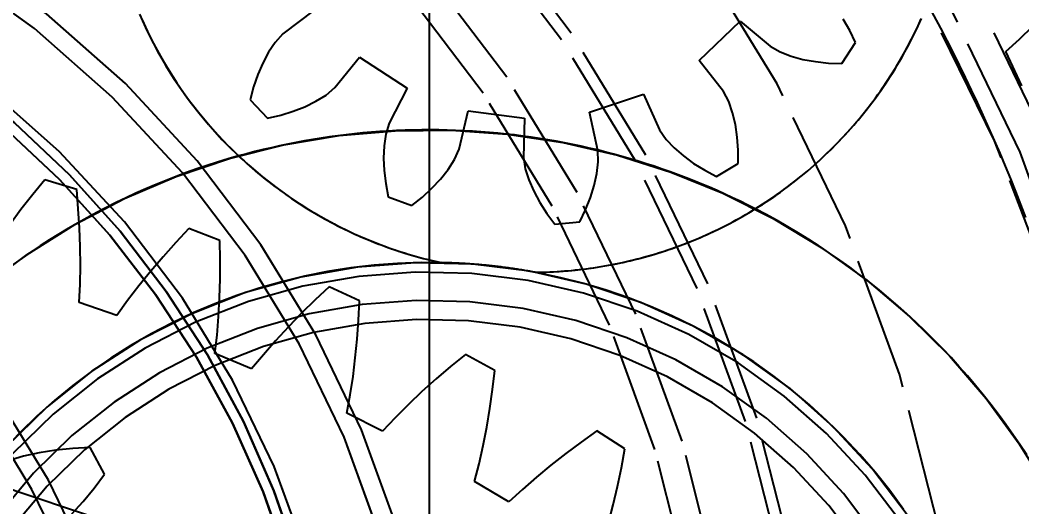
# Model space of a CAD drawing. Header units: millimetres. Extents: x -9 to 243, y -53 to 196.
# Drawn here: x 31.93 to 42.5, y 149.22 to 154.36 of the extents above; entities that cross this region are included whole.
import ezdxf

# ---------------------------------------------------------------- set-up
doc = ezdxf.new("R2010")
doc.units = ezdxf.units.MM
doc.linetypes.add('DASHED', pattern=[1.524, 1.27, -0.254])
for name, color, linetype in [('DIMS', 3, 'CONTINUOUS'), ('HIDDEN', 8, 'DASHED'), ('VISIBLE', 7, 'CONTINUOUS')]:
    doc.layers.add(name, color=color, linetype=linetype)
doc.styles.add('OpenSansCondensed-Light', font='OpenSansCondensed-Light.ttf')
doc.dimstyles.new('EZDXF', dxfattribs={"dimtxt": 0.25, "dimasz": 0.175, "dimexe": 0.375, "dimexo": 0.125, "dimgap": 0.1, "dimtad": 1, "dimlfac": 100, "dimzin": 12, "dimdsep": 46, "dimtxsty": 'OpenSansCondensed-Light', "dimblk": 'ARCHTICK', "dimcen": 2.5, "dimazin": 3, "dimtfac": 0.5, "dimtmove": 2, "dimatfit": 3})

# ---------------------------------------------------------------- blocks, each defined once
blk = doc.blocks.new('_ARCHTICK')
at = {"color": 0, "linetype": 'BYBLOCK', "const_width": 0.15}
blk.add_lwpolyline([(-0.5, -0.5), (0.5, 0.5)], dxfattribs=at)

msp = doc.modelspace()

# ---------------------------------------------------------------- linework, layer by layer
at = {"layer": 'HIDDEN'}
for points in [[(44.25, 145.7), (44.15558, 147.59179), (43.87328, 149.46478), (43.40588, 151.30035), (42.75805, 153.08026), (41.93621, 154.78683), (40.94854, 156.40308), (39.80484, 157.91296), (38.5165, 159.30147), (37.09631, 160.5548), (35.55838, 161.66049), (33.918, 162.60756), (32.19148, 163.3866), (30.39597, 163.98986), (28.54932, 164.41135), (26.66987, 164.64687), (24.77632, 164.69409), (22.88747, 164.55254), (21.0221, 164.22363), (19.19875, 163.71062), (17.43555, 163.01861), (15.75, 162.15448), (14.15887, 161.12682), (12.67797, 159.94584)], [(44.25, 145.7), (44.15558, 147.59179), (43.87328, 149.46478), (43.40588, 151.30035), (42.75805, 153.08026), (41.93621, 154.78683), (40.94854, 156.40308), (39.80484, 157.91296), (38.5165, 159.30147), (37.09631, 160.5548), (35.55838, 161.66049), (33.918, 162.60756), (32.19148, 163.3866), (30.39597, 163.98986), (28.54932, 164.41135), (26.66987, 164.64687), (24.77632, 164.69409), (22.88747, 164.55254), (21.0221, 164.22363), (19.19875, 163.71062), (17.43555, 163.01861), (15.75, 162.15448), (14.15887, 161.12682), (12.67797, 159.94584)], [(43.95, 145.7), (43.85708, 147.56192), (43.57923, 149.40533), (43.11921, 151.21192), (42.48161, 152.96373), (41.67274, 154.64335), (40.70067, 156.23409), (39.57503, 157.72013), (38.30703, 159.08671), (36.90926, 160.32025), (35.39562, 161.40848), (33.78114, 162.3406), (32.08188, 163.10734), (30.31472, 163.70107), (28.49722, 164.1159), (26.64745, 164.34771), (24.7838, 164.39419), (22.92477, 164.25487), (21.08886, 163.93115), (19.2943, 163.42624), (17.55893, 162.74516), (15.9, 161.89468), (14.33399, 160.88324), (12.87647, 159.72091)], [(43.95, 145.7), (43.85708, 147.56192), (43.57923, 149.40533), (43.11921, 151.21192), (42.48161, 152.96373), (41.67274, 154.64335), (40.70067, 156.23409), (39.57503, 157.72013), (38.30703, 159.08671), (36.90926, 160.32025), (35.39562, 161.40848), (33.78114, 162.3406), (32.08188, 163.10734), (30.31472, 163.70107), (28.49722, 164.1159), (26.64745, 164.34771), (24.7838, 164.39419), (22.92477, 164.25487), (21.08886, 163.93115), (19.2943, 163.42624), (17.55893, 162.74516), (15.9, 161.89468), (14.33399, 160.88324), (12.87647, 159.72091)], [(43.95, 145.7), (43.85708, 147.56192), (43.57923, 149.40533), (43.11921, 151.21192), (42.48161, 152.96373), (41.67274, 154.64335), (40.70067, 156.23409), (39.57503, 157.72013), (38.30703, 159.08671), (36.90926, 160.32025), (35.39562, 161.40848), (33.78114, 162.3406), (32.08188, 163.10734), (30.31472, 163.70107), (28.49722, 164.1159), (26.64745, 164.34771), (24.7838, 164.39419), (22.92477, 164.25487), (21.08886, 163.93115), (19.2943, 163.42624), (17.55893, 162.74516), (15.9, 161.89468), (14.33399, 160.88324), (12.87647, 159.72091)], [(43.95, 145.7), (43.85708, 147.56192), (43.57923, 149.40533), (43.11921, 151.21192), (42.48161, 152.96373), (41.67274, 154.64335), (40.70067, 156.23409), (39.57503, 157.72013), (38.30703, 159.08671), (36.90926, 160.32025), (35.39562, 161.40848), (33.78114, 162.3406), (32.08188, 163.10734), (30.31472, 163.70107), (28.49722, 164.1159), (26.64745, 164.34771), (24.7838, 164.39419), (22.92477, 164.25487), (21.08886, 163.93115), (19.2943, 163.42624), (17.55893, 162.74516), (15.9, 161.89468), (14.33399, 160.88324), (12.87647, 159.72091)], [(42.82368, 151.48065), (42.21227, 153.08453), (41.45485, 154.62485), (40.55792, 156.08833), (39.52922, 157.46239), (38.3776, 158.73519), (37.11296, 159.89578), (35.74621, 160.93416), (34.2891, 161.8414), (32.75417, 162.60968), (31.15465, 163.2324), (29.50429, 163.70419), (27.81731, 164.021), (26.10823, 164.18008), (24.39177, 164.18008), (22.68269, 164.021), (20.99571, 163.70419), (19.34535, 163.2324), (17.74583, 162.60968), (16.2109, 161.8414), (14.75379, 160.93416), (13.38704, 159.89578)], [(41.95, 145.7), (41.86701, 147.36278), (41.61888, 149.00904), (41.20807, 150.62241), (40.63865, 152.18686), (39.9163, 153.68684), (39.04819, 155.10744), (38.04294, 156.43455), (36.91055, 157.65498), (35.66228, 158.75659), (34.31052, 159.72843), (32.86872, 160.56086), (31.3512, 161.24559)], [(41.95, 145.7), (41.86701, 147.36278), (41.61888, 149.00904), (41.20807, 150.62241), (40.63865, 152.18686), (39.9163, 153.68684), (39.04819, 155.10744), (38.04294, 156.43455), (36.91055, 157.65498), (35.66228, 158.75659), (34.31052, 159.72843), (32.86872, 160.56086), (31.3512, 161.24559)], [(41.95, 145.7), (41.86701, 147.36278), (41.61888, 149.00904), (41.20807, 150.62241), (40.63865, 152.18686), (39.9163, 153.68684), (39.04819, 155.10744), (38.04294, 156.43455), (36.91055, 157.65498), (35.66228, 158.75659), (34.31052, 159.72843), (32.86872, 160.56086), (31.3512, 161.24559)], [(41.95, 145.7), (41.86701, 147.36278), (41.61888, 149.00904), (41.20807, 150.62241), (40.63865, 152.18686), (39.9163, 153.68684), (39.04819, 155.10744), (38.04294, 156.43455), (36.91055, 157.65498), (35.66228, 158.75659), (34.31052, 159.72843), (32.86872, 160.56086), (31.3512, 161.24559)], [(40.37426, 145.7), (40.29911, 147.20589), (40.07439, 148.69681), (39.70234, 150.15796), (39.18665, 151.57479), (38.53245, 152.93324), (37.74625, 154.2198), (36.83586, 155.42169), (35.81032, 156.52696), (34.67982, 157.52463), (33.45561, 158.40477), (32.14985, 159.15866), (30.77551, 159.77878)], [(40.25, 145.7), (40.17546, 147.19352), (39.95259, 148.67219), (39.58359, 150.12133), (39.07214, 151.52652), (38.42332, 152.87381), (37.64358, 154.1498), (36.74067, 155.34181), (35.72355, 156.438), (34.60235, 157.42747), (33.38819, 158.30039), (32.09316, 159.04808), (30.73012, 159.66311)], [(39.55, 145.7), (39.47894, 147.12382), (39.26647, 148.53349), (38.91469, 149.915), (38.42711, 151.25462), (37.80857, 152.53903), (37.06521, 153.75548), (36.20444, 154.89186), (35.23479, 155.9369), (34.1659, 156.88019), (33.00841, 157.71237), (31.77381, 158.42517)], [(39.55, 145.7), (39.47894, 147.12382), (39.26647, 148.53349), (38.91469, 149.915), (38.42711, 151.25462), (37.80857, 152.53903), (37.06521, 153.75548), (36.20444, 154.89186), (35.23479, 155.9369), (34.1659, 156.88019), (33.00841, 157.71237), (31.77381, 158.42517)], [(39.25, 145.7), (39.18043, 147.09395), (38.97241, 148.47405), (38.62802, 149.82657), (38.15067, 151.13809), (37.5451, 152.39556), (36.81734, 153.58648), (35.97462, 154.69903), (35.02532, 155.72214), (33.97886, 156.64564), (32.84565, 157.46036), (31.63695, 158.15821)], [(39.25, 145.7), (39.18043, 147.09395), (38.97241, 148.47405), (38.62802, 149.82657), (38.15067, 151.13809), (37.5451, 152.39556), (36.81734, 153.58648), (35.97462, 154.69903), (35.02532, 155.72214), (33.97886, 156.64564), (32.84565, 157.46036), (31.63695, 158.15821)], [(36.41, 145.7), (36.35454, 146.81118), (36.18872, 147.91131), (35.91419, 148.98947), (35.53367, 150.03493), (35.05095, 151.03731), (34.47082, 151.98665), (33.79906, 152.87351), (33.04232, 153.68907), (32.20815, 154.42524), (31.30482, 155.07469)], [(36.21, 145.7), (36.15554, 146.79126), (35.99269, 147.87168), (35.72308, 148.93052), (35.34938, 149.95725), (34.87531, 150.94166), (34.30558, 151.87399), (33.64585, 152.74495), (32.90268, 153.5459), (32.08345, 154.26887), (31.19631, 154.90668)], [(35.03311, 154.46165), (34.70309, 154.21182)], [(35.03311, 154.46165), (34.70309, 154.21182)], [(42.54195, 152.27558), (42.48947, 152.41198), (42.43591, 152.54795), (42.38128, 152.6835), (42.32558, 152.81861), (42.26881, 152.95328), (42.21098, 153.08749), (42.1521, 153.22124), (42.09216, 153.35453), (42.03116, 153.48733), (41.96912, 153.61965), (41.90604, 153.75148), (41.84192, 153.8828), (41.77676, 154.01361), (41.71057, 154.14391), (41.64336, 154.27368), (41.57512, 154.40291), (41.50586, 154.5316)], [(33.19034, 154.42165), (33.25319, 154.28189), (33.32075, 154.14434), (33.39297, 154.00918), (33.46974, 153.87655), (33.55098, 153.74661), (33.6366, 153.61952), (33.7265, 153.49541), (33.82058, 153.37444), (33.91871, 153.25674), (34.0208, 153.14245), (34.12672, 153.0317), (34.23635, 152.92463)], [(33.214, 154.36752), (33.29581, 154.19376), (33.38495, 154.02364), (33.48128, 153.85749), (33.5846, 153.69559), (33.69474, 153.53825), (33.81149, 153.38576), (33.93465, 153.23838), (34.06398, 153.09639), (34.19925, 152.96006), (34.34021, 152.82961), (34.48661, 152.7053), (34.63818, 152.58736), (34.79465, 152.47598), (34.95573, 152.37139), (35.12112, 152.27376), (35.29053, 152.18328), (35.46365, 152.10011), (35.64015, 152.0244), (35.81973, 151.9563), (36.00205, 151.89591), (36.18678, 151.84337), (36.37358, 151.79875)], [(37.36557, 151.69712), (37.45004, 151.69867), (37.53446, 151.70181), (37.61881, 151.70652), (37.70306, 151.71282), (37.78717, 151.7207), (37.87113, 151.73016), (37.95488, 151.7412), (38.03842, 151.7538), (38.12171, 151.76797), (38.20471, 151.7837), (38.28741, 151.80099), (38.36976, 151.81982), (38.45175, 151.8402), (38.53334, 151.86211), (38.6145, 151.88555), (38.69521, 151.91051), (38.77544, 151.93699), (38.85516, 151.96496), (38.93434, 151.99442), (39.01295, 152.02537), (39.09096, 152.05779), (39.16835, 152.09166), (39.2451, 152.12698), (39.32117, 152.16374), (39.39653, 152.20192), (39.47116, 152.2415), (39.54504, 152.28248), (39.61813, 152.32484), (39.69042, 152.36857), (39.76187, 152.41364), (39.83247, 152.46005), (39.90218, 152.50778), (39.97098, 152.5568), (40.03885, 152.60711), (40.10577, 152.65868), (40.1717, 152.7115), (40.23663, 152.76555), (40.30053, 152.82081), (40.36339, 152.87726), (40.42518, 152.93487), (40.48587, 152.99364), (40.54545, 153.05354), (40.60389, 153.11454), (40.66118, 153.17663), (40.71729, 153.23979), (40.77221, 153.30399), (40.82591, 153.3692), (40.87838, 153.43542), (40.92959, 153.50261), (40.97954, 153.57074), (41.0282, 153.63981), (41.07555, 153.70977), (41.12158, 153.78061), (41.16627, 153.8523), (41.20961, 153.92482), (41.25158, 153.99814), (41.29217, 154.07224), (41.33136, 154.14708), (41.36913, 154.22264), (41.40548, 154.29891), (41.44039, 154.37584)], [(39.09602, 153.93191), (39.52721, 154.34831)], [(39.09602, 153.93191), (39.52721, 154.34831)], [(39.52721, 154.34831), (39.84422, 154.08216)], [(39.52721, 154.34831), (39.84422, 154.08216)], [(39.68669, 152.36627), (39.72544, 152.39043), (39.76394, 152.41498), (39.8022, 152.43992), (39.84019, 152.46524), (39.87793, 152.49096), (39.9154, 152.51705), (39.95261, 152.54352), (39.98955, 152.57037), (40.02621, 152.59759), (40.0626, 152.62518), (40.0987, 152.65314), (40.13452, 152.68146), (40.17004, 152.71015), (40.20528, 152.7392), (40.24022, 152.7686), (40.27486, 152.79835), (40.30919, 152.82846), (40.34322, 152.85891), (40.37694, 152.8897), (40.41034, 152.92084), (40.44342, 152.95231), (40.47619, 152.98412), (40.50863, 153.01626), (40.54074, 153.04872), (40.57252, 153.08151), (40.60396, 153.11462), (40.63507, 153.14805), (40.66584, 153.18179), (40.69626, 153.21584), (40.72634, 153.2502), (40.75607, 153.28487), (40.78544, 153.31983), (40.81446, 153.35509), (40.84311, 153.39064), (40.87141, 153.42648), (40.89934, 153.4626), (40.9269, 153.49901), (40.95409, 153.5357), (40.98091, 153.57266), (41.00735, 153.60988), (41.03342, 153.64738), (41.0591, 153.68514), (41.08439, 153.72316), (41.1093, 153.76143), (41.13382, 153.79995), (41.15795, 153.83872), (41.18168, 153.87773), (41.20501, 153.91698), (41.22795, 153.95647), (41.25048, 153.99618), (41.27261, 154.03613), (41.29434, 154.07629), (41.31565, 154.11667), (41.33655, 154.15727), (41.35705, 154.19808), (41.37712, 154.23909), (41.39678, 154.28031), (41.41602, 154.32172), (41.43484, 154.36333)], [(40.68336, 154.25022), (40.6149, 154.3697)], [(40.68336, 154.25022), (40.6149, 154.3697)], [(40.7454, 154.12252), (40.68336, 154.25022)], [(40.7454, 154.12252), (40.68336, 154.25022)], [(42.47319, 154.15705), (42.61423, 154.295)], [(42.47319, 154.15705), (42.61423, 154.295)], [(34.6217, 154.12308), (34.55216, 154.01939)], [(34.6217, 154.12308), (34.55216, 154.01939)], [(34.70309, 154.21182), (34.6217, 154.12308)], [(34.70309, 154.21182), (34.6217, 154.12308)], [(40.60008, 153.89996), (40.7454, 154.12252)], [(40.60008, 153.89996), (40.7454, 154.12252)], [(42.32889, 154.02536), (42.47319, 154.15705)], [(42.32889, 154.02536), (42.47319, 154.15705)], [(34.55216, 154.01939), (34.49146, 153.9054)], [(34.55216, 154.01939), (34.49146, 153.9054)], [(39.84422, 154.08216), (39.94884, 154.02256)], [(39.84422, 154.08216), (39.94884, 154.02256)], [(39.94884, 154.02256), (40.0654, 153.97783)], [(39.94884, 154.02256), (40.0654, 153.97783)], [(42.50033, 153.66406), (42.32889, 154.02536)], [(42.50033, 153.66406), (42.32889, 154.02536)], [(34.49146, 153.9054), (34.43887, 153.78278)], [(34.49146, 153.9054), (34.43887, 153.78278)], [(35.24992, 153.64555), (35.51112, 153.96666)], [(35.24992, 153.64555), (35.51112, 153.96666)], [(35.51112, 153.96666), (36.01303, 153.63893)], [(35.51112, 153.96666), (36.01303, 153.63893)], [(39.35095, 153.60581), (39.09602, 153.93191)], [(39.35095, 153.60581), (39.09602, 153.93191)], [(40.0654, 153.97783), (40.19004, 153.94402)], [(40.0654, 153.97783), (40.19004, 153.94402)], [(40.19004, 153.94402), (40.32129, 153.92003)], [(40.19004, 153.94402), (40.32129, 153.92003)], [(40.32129, 153.92003), (40.45821, 153.90541)], [(40.32129, 153.92003), (40.45821, 153.90541)], [(40.45821, 153.90541), (40.60008, 153.89996)], [(40.45821, 153.90541), (40.60008, 153.89996)], [(32.07613, 138.46077), (32.63003, 139.02635), (33.13722, 139.63417), (33.59448, 140.2804), (33.99892, 140.96093), (34.34798, 141.67146), (34.63945, 142.40748), (34.87149, 143.16436), (35.04261, 143.93728), (35.15176, 144.72136), (35.19822, 145.51163), (35.18171, 146.3031), (35.10233, 147.09075), (34.96058, 147.86959), (34.75737, 148.63471), (34.49397, 149.38124), (34.17206, 150.10448), (33.79367, 150.79983), (33.3612, 151.4629), (32.87738, 152.08949), (32.34528, 152.67563), (31.76827, 153.21762), (31.15, 153.71202)], [(32.70194, 138.94188), (33.21478, 139.55461), (33.67737, 140.2061), (34.0868, 140.89224), (34.44049, 141.60872), (34.73619, 142.35101), (34.97206, 143.11442), (35.14659, 143.89415), (35.25869, 144.68526), (35.30765, 145.48278), (35.29317, 146.28167), (35.21533, 147.07689), (35.07462, 147.86342), (34.87194, 148.6363), (34.60856, 149.39066), (34.28614, 150.12174), (33.90671, 150.82493), (33.47268, 151.49578), (32.98678, 152.13008), (32.45206, 152.72381), (31.87192, 153.27323), (31.25, 153.77487)], [(34.43887, 153.78278), (34.39415, 153.65255)], [(34.43887, 153.78278), (34.39415, 153.65255)], [(35.41, 145.7), (35.35951, 146.71161), (35.20855, 147.71316), (34.95862, 148.69471), (34.6122, 149.6465), (34.17273, 150.55906), (33.64459, 151.42333), (33.03301, 152.23072), (32.34409, 152.97321), (31.58466, 153.64341)], [(34.39415, 153.65255), (34.35726, 153.51544)], [(34.39415, 153.65255), (34.35726, 153.51544)], [(35.1584, 153.56732), (35.24992, 153.64555)], [(35.1584, 153.56732), (35.24992, 153.64555)], [(36.01303, 153.63893), (35.82409, 153.27065)], [(36.01303, 153.63893), (35.82409, 153.27065)], [(39.40686, 153.49917), (39.35095, 153.60581)], [(39.40686, 153.49917), (39.35095, 153.60581)], [(34.35726, 153.51544), (34.5419, 153.32425)], [(34.35726, 153.51544), (34.5419, 153.32425)], [(34.93631, 153.44475), (35.05235, 153.50144)], [(34.93631, 153.44475), (35.05235, 153.50144)], [(35.05235, 153.50144), (35.1584, 153.56732)], [(35.05235, 153.50144), (35.1584, 153.56732)], [(37.93791, 153.38796), (38.50707, 153.57603)], [(37.93791, 153.38796), (38.50707, 153.57603)], [(38.50707, 153.57603), (38.6772, 153.19869)], [(38.50707, 153.57603), (38.6772, 153.19869)], [(39.44749, 153.38112), (39.40686, 153.49917)], [(39.44749, 153.38112), (39.40686, 153.49917)], [(34.68021, 153.35632), (34.81192, 153.39647)], [(34.68021, 153.35632), (34.81192, 153.39647)], [(34.81192, 153.39647), (34.93631, 153.44475)], [(34.81192, 153.39647), (34.93631, 153.44475)], [(36.56246, 152.99772), (36.65847, 153.40036)], [(36.56246, 152.99772), (36.65847, 153.40036)], [(36.65847, 153.40036), (37.25287, 153.32286)], [(36.65847, 153.40036), (37.25287, 153.32286)], [(38.0261, 152.98354), (37.93791, 153.38796)], [(38.0261, 152.98354), (37.93791, 153.38796)], [(39.47693, 153.25538), (39.44749, 153.38112)], [(39.47693, 153.25538), (39.44749, 153.38112)], [(34.5419, 153.32425), (34.68021, 153.35632)], [(34.5419, 153.32425), (34.68021, 153.35632)], [(35.82409, 153.27065), (35.78926, 153.15539)], [(35.82409, 153.27065), (35.78926, 153.15539)], [(37.25287, 153.32286), (37.24243, 152.90907)], [(37.25287, 153.32286), (37.24243, 152.90907)], [(31.5323, 151.53038), (32.00705, 151.88445), (32.50826, 152.19995), (33.03279, 152.47492), (33.57739, 152.70765), (34.13865, 152.89668), (34.71308, 153.04084), (35.29709, 153.13922), (35.88704, 153.19121), (36.47926, 153.1965), (37.07005, 153.15503), (37.65572, 153.06709), (38.23263, 152.9332), (38.79717, 152.75421), (39.34583, 152.53124), (39.87519, 152.26567), (40.38195, 151.95916), (40.86293, 151.61362), (41.31516, 151.2312), (41.7358, 150.8143), (42.12223, 150.3655), (42.47205, 149.88761), (42.78307, 149.38361)], [(39.68669, 152.36627), (39.60732, 152.40659), (39.52748, 152.44597), (39.44718, 152.4844), (39.36642, 152.52187), (39.28523, 152.55838), (39.2036, 152.59393), (39.12157, 152.6285), (39.03912, 152.6621), (38.95629, 152.69471), (38.87307, 152.72634), (38.78948, 152.75698), (38.70554, 152.78663), (38.62125, 152.81528), (38.53662, 152.84292), (38.45168, 152.86956), (38.36642, 152.89519), (38.28087, 152.9198), (38.19502, 152.9434), (38.10891, 152.96598), (38.02253, 152.98753), (37.93591, 153.00806), (37.84904, 153.02756), (37.76195, 153.04602), (37.67465, 153.06345), (37.58714, 153.07984), (37.49945, 153.09519), (37.41158, 153.1095), (37.32355, 153.12277), (37.23537, 153.13499), (37.14705, 153.14616), (37.0586, 153.15628), (36.97004, 153.16536), (36.88137, 153.17338), (36.79262, 153.18034), (36.70379, 153.18626), (36.6149, 153.19112), (36.52596, 153.19492), (36.43697, 153.19767), (36.34796, 153.19936), (36.25894, 153.19999), (36.16992, 153.19957), (36.0809, 153.19809), (35.99191, 153.19556), (35.90296, 153.19197), (35.81406, 153.18732), (35.72521, 153.18162), (35.63644, 153.17486), (35.54776, 153.16705), (35.45918, 153.15819), (35.37071, 153.14828), (35.28236, 153.13732), (35.19415, 153.12531), (35.10608, 153.11225), (35.01818, 153.09815), (34.93045, 153.08301), (34.84291, 153.06682), (34.75557, 153.0496), (34.66843, 153.03135), (34.58152, 153.01206), (34.49485, 152.99174), (34.40842, 152.97039), (34.32225, 152.94802), (34.23635, 152.92463)], [(38.6772, 153.19869), (38.7456, 153.0996)], [(38.6772, 153.19869), (38.7456, 153.0996)], [(39.49632, 153.12337), (39.47693, 153.25538)], [(39.49632, 153.12337), (39.47693, 153.25538)], [(35.78926, 153.15539), (35.7716, 153.0318)], [(35.78926, 153.15539), (35.7716, 153.0318)], [(38.7456, 153.0996), (38.83121, 153.00873)], [(38.7456, 153.0996), (38.83121, 153.00873)], [(39.50616, 152.98602), (39.49632, 153.12337)], [(39.50616, 152.98602), (39.49632, 153.12337)], [(35.7716, 153.0318), (35.76637, 152.90276)], [(35.7716, 153.0318), (35.76637, 152.90276)], [(36.51395, 152.88753), (36.56246, 152.99772)], [(36.51395, 152.88753), (36.56246, 152.99772)], [(38.0302, 152.86321), (38.0261, 152.98354)], [(38.0302, 152.86321), (38.0261, 152.98354)], [(38.83121, 153.00873), (38.92884, 152.92419)], [(38.83121, 153.00873), (38.92884, 152.92419)], [(39.50665, 152.84404), (39.50616, 152.98602)], [(39.50665, 152.84404), (39.50616, 152.98602)], [(34.23635, 152.92463), (34.12549, 152.89281), (34.01513, 152.85929), (33.9053, 152.82407), (33.79603, 152.78717), (33.68733, 152.7486), (33.57924, 152.70836), (33.47178, 152.66646), (33.36498, 152.62291), (33.25886, 152.57773), (33.15345, 152.53091), (33.04877, 152.48249), (32.94485, 152.43246), (32.84171, 152.38084), (32.73938, 152.32763), (32.63787, 152.27286), (32.53722, 152.21654), (32.43745, 152.15868), (32.33858, 152.09928), (32.24064, 152.03838), (32.14364, 151.97597), (32.04762, 151.91208), (31.95258, 151.84672), (31.85857, 151.77991)], [(34.23635, 152.92463), (34.2647, 152.8981), (34.29327, 152.87182), (34.32206, 152.84579), (34.35108, 152.82), (34.38033, 152.79447), (34.40979, 152.76919), (34.43946, 152.74417), (34.46936, 152.7194), (34.49946, 152.6949), (34.52978, 152.67065), (34.5603, 152.64666), (34.59103, 152.62294), (34.62196, 152.59949), (34.6531, 152.5763), (34.68443, 152.55339), (34.71596, 152.53074), (34.74768, 152.50837), (34.7796, 152.48627), (34.8117, 152.46444), (34.84399, 152.4429), (34.87647, 152.42163), (34.90913, 152.40065), (34.94197, 152.37995), (34.97498, 152.35953), (35.00818, 152.3394), (35.04154, 152.31955), (35.07507, 152.29999), (35.10877, 152.28073), (35.14264, 152.26175), (35.17667, 152.24307), (35.21085, 152.22468), (35.2452, 152.20659), (35.2797, 152.18879), (35.31435, 152.17129), (35.34915, 152.15409), (35.3841, 152.1372), (35.4192, 152.1206), (35.45443, 152.10431), (35.48981, 152.08832), (35.52532, 152.07264), (35.56096, 152.05727), (35.59674, 152.0422), (35.63264, 152.02744), (35.66868, 152.013), (35.70483, 151.99886), (35.7411, 151.98504), (35.7775, 151.97153), (35.81401, 151.95833), (35.85063, 151.94545), (35.88736, 151.93289), (35.92419, 151.92064), (35.96113, 151.90872), (35.99818, 151.89711), (36.03532, 151.88582), (36.07256, 151.87485), (36.10989, 151.8642), (36.14731, 151.85388), (36.18482, 151.84388), (36.22241, 151.8342), (36.26009, 151.82485), (36.29784, 151.81582), (36.33568, 151.80712), (36.37358, 151.79875)], [(35.76637, 152.90276), (35.77219, 152.76946)], [(35.76637, 152.90276), (35.77219, 152.76946)], [(36.44698, 152.78216), (36.51395, 152.88753)], [(36.44698, 152.78216), (36.51395, 152.88753)], [(37.24243, 152.90907), (37.26107, 152.79011)], [(37.24243, 152.90907), (37.26107, 152.79011)], [(38.01559, 152.73921), (38.0302, 152.86321)], [(38.01559, 152.73921), (38.0302, 152.86321)], [(38.92884, 152.92419), (39.03668, 152.84563)], [(38.92884, 152.92419), (39.03668, 152.84563)], [(39.03668, 152.84563), (39.1537, 152.77305)], [(39.03668, 152.84563), (39.1537, 152.77305)], [(39.27916, 152.70658), (39.50665, 152.84404)], [(39.27916, 152.70658), (39.50665, 152.84404)], [(35.77219, 152.76946), (35.7884, 152.63272)], [(35.77219, 152.76946), (35.7884, 152.63272)], [(36.36703, 152.68074), (36.44698, 152.78216)], [(36.36703, 152.68074), (36.44698, 152.78216)], [(37.26107, 152.79011), (37.29877, 152.6711)], [(37.26107, 152.79011), (37.29877, 152.6711)], [(37.98756, 152.61315), (38.01559, 152.73921)], [(37.98756, 152.61315), (38.01559, 152.73921)], [(39.1537, 152.77305), (39.27916, 152.70658)], [(39.1537, 152.77305), (39.27916, 152.70658)], [(32.19258, 152.67391), (32.06418, 152.51671)], [(32.19258, 152.67391), (32.06418, 152.51671)], [(32.52827, 152.56978), (32.19258, 152.67391)], [(32.52827, 152.56978), (32.19258, 152.67391)], [(35.7884, 152.63272), (35.81466, 152.49319)], [(35.7884, 152.63272), (35.81466, 152.49319)], [(36.27591, 152.58327), (36.36703, 152.68074)], [(36.27591, 152.58327), (36.36703, 152.68074)], [(37.29877, 152.6711), (37.35005, 152.55257)], [(37.29877, 152.6711), (37.35005, 152.55257)], [(32.54516, 152.36751), (32.52827, 152.56978)], [(32.54516, 152.36751), (32.52827, 152.56978)], [(36.17466, 152.48994), (36.27591, 152.58327)], [(36.17466, 152.48994), (36.27591, 152.58327)], [(37.35005, 152.55257), (37.41313, 152.43499)], [(37.35005, 152.55257), (37.41313, 152.43499)], [(37.94775, 152.4858), (37.98756, 152.61315)], [(37.94775, 152.4858), (37.98756, 152.61315)], [(32.06418, 152.51671), (31.94035, 152.35789)], [(32.06418, 152.51671), (31.94035, 152.35789)], [(35.81466, 152.49319), (36.06397, 152.40104)], [(35.81466, 152.49319), (36.06397, 152.40104)], [(36.06397, 152.40104), (36.17466, 152.48994)], [(36.06397, 152.40104), (36.17466, 152.48994)], [(37.41313, 152.43499), (37.48707, 152.31883)], [(37.41313, 152.43499), (37.48707, 152.31883)], [(37.89702, 152.35779), (37.94775, 152.4858)], [(37.89702, 152.35779), (37.94775, 152.4858)], [(31.94035, 152.35789), (31.82131, 152.19743)], [(31.94035, 152.35789), (31.82131, 152.19743)], [(32.55736, 152.16649), (32.54516, 152.36751)], [(32.55736, 152.16649), (32.54516, 152.36751)], [(37.36557, 151.69712), (37.40439, 151.69764), (37.4432, 151.69849), (37.482, 151.69967), (37.52079, 151.70119), (37.55956, 151.70304), (37.59832, 151.70523), (37.63706, 151.70775), (37.67577, 151.71061), (37.71446, 151.7138), (37.75312, 151.71732), (37.79175, 151.72118), (37.83034, 151.72537), (37.8689, 151.72989), (37.90741, 151.73475), (37.94588, 151.73993), (37.98431, 151.74545), (38.02268, 151.7513), (38.06101, 151.75748), (38.09928, 151.764), (38.13749, 151.77084), (38.17564, 151.77801), (38.21373, 151.78551), (38.25175, 151.79333), (38.28971, 151.80149), (38.32759, 151.80997), (38.36539, 151.81878), (38.40312, 151.82792), (38.44077, 151.83738), (38.47834, 151.84716), (38.51582, 151.85727), (38.55321, 151.8677), (38.59051, 151.87845), (38.62772, 151.88953), (38.66483, 151.90092), (38.70184, 151.91264), (38.73874, 151.92467), (38.77555, 151.93702), (38.81224, 151.94969), (38.84882, 151.96267), (38.88529, 151.97597), (38.92165, 151.98959), (38.95788, 152.00352), (38.994, 152.01775), (39.02999, 152.0323), (39.06585, 152.04716), (39.10158, 152.06233), (39.13718, 152.07781), (39.17265, 152.09359), (39.20798, 152.10968), (39.24317, 152.12607), (39.27821, 152.14277), (39.31311, 152.15977), (39.34787, 152.17706), (39.38247, 152.19466), (39.41692, 152.21255), (39.45121, 152.23075), (39.48535, 152.24923), (39.51932, 152.26801), (39.55313, 152.28708), (39.58678, 152.30645), (39.62025, 152.3261), (39.65356, 152.34604), (39.68669, 152.36627)], [(37.48707, 152.31883), (37.57126, 152.20451)], [(37.48707, 152.31883), (37.57126, 152.20451)], [(37.83587, 152.22966), (37.89702, 152.35779)], [(37.83587, 152.22966), (37.89702, 152.35779)], [(42.55019, 149.7691), (42.47853, 149.87796), (42.40499, 149.98556), (42.32959, 150.09187), (42.25236, 150.19685), (42.17331, 150.30048), (42.09247, 150.40271), (42.00987, 150.50352), (41.92553, 150.60289), (41.83948, 150.70077), (41.75174, 150.79714), (41.66234, 150.89198), (41.5713, 150.98524), (41.47865, 151.07691), (41.38443, 151.16696), (41.28866, 151.25535), (41.19136, 151.34207), (41.09257, 151.42708), (40.99232, 151.51037), (40.89064, 151.5919), (40.78756, 151.67165), (40.6831, 151.74959), (40.57731, 151.82571), (40.47021, 151.89998), (40.36184, 151.97238), (40.25222, 152.04289), (40.1414, 152.11147), (40.0294, 152.17813), (39.91626, 152.24282), (39.80201, 152.30554), (39.68669, 152.36627)], [(37.57126, 152.20451), (37.83587, 152.22966)], [(37.57126, 152.20451), (37.83587, 152.22966)], [(32.56469, 151.96683), (32.55736, 152.16649)], [(32.56469, 151.96683), (32.55736, 152.16649)], [(33.71156, 152.15889), (33.57295, 152.01062)], [(33.71156, 152.15889), (33.57295, 152.01062)], [(34.03955, 152.03257), (33.71156, 152.15889)], [(34.03955, 152.03257), (33.71156, 152.15889)], [(33.57295, 152.01062), (33.43879, 151.86042)], [(33.57295, 152.01062), (33.43879, 151.86042)], [(34.04289, 151.82962), (34.03955, 152.03257)], [(34.04289, 151.82962), (34.03955, 152.03257)], [(32.56694, 151.76864), (32.56469, 151.96683)], [(32.56694, 151.76864), (32.56469, 151.96683)], [(41.25079, 149.19314), (41.10471, 149.39348), (40.95061, 149.58771), (40.78874, 149.77552), (40.61937, 149.9566), (40.44278, 150.13064), (40.25927, 150.29737), (40.06913, 150.45649), (39.87268, 150.60777), (39.67025, 150.75093), (39.46217, 150.88575), (39.24878, 151.012), (39.03044, 151.12947), (38.8075, 151.23798), (38.58034, 151.33733), (38.34933, 151.42738), (38.11484, 151.50796), (37.87728, 151.57894), (37.63703, 151.64021), (37.39449, 151.69167), (37.15006, 151.73323), (36.90414, 151.76482), (36.65714, 151.7864), (36.40947, 151.79792), (36.16153, 151.79936), (35.91374, 151.79073), (35.66651, 151.77203), (35.42024, 151.7433), (35.17534, 151.70459), (34.93222, 151.65596), (34.69127, 151.59749), (34.4529, 151.52927), (34.2175, 151.45143), (33.98545, 151.36408), (33.75715, 151.26738), (33.53296, 151.16147), (33.31327, 151.04655), (33.09842, 150.92279), (32.88878, 150.7904), (32.6847, 150.64961), (32.4865, 150.50063), (32.29453, 150.34373), (32.10908, 150.17915), (31.93048, 150.00718), (31.75902, 149.82808)], [(41.29006, 149.13625), (40.92287, 149.621), (40.50924, 150.06679), (40.05329, 150.46917), (39.55953, 150.82416), (39.03289, 151.12822), (38.47858, 151.37833), (37.90213, 151.57201), (37.30925, 151.70733), (36.70585, 151.78294), (36.09792, 151.7981), (35.4915, 151.75266), (34.89262, 151.64706), (34.30723, 151.48236), (33.74115, 151.26019), (33.2, 150.98275), (32.68916, 150.65282), (32.21372, 150.27367), (31.77838, 149.84905)], [(33.43879, 151.86042), (33.3093, 151.70827)], [(33.43879, 151.86042), (33.3093, 151.70827)], [(34.04164, 151.62824), (34.04289, 151.82962)], [(34.04164, 151.62824), (34.04289, 151.82962)], [(37.36557, 151.69712), (37.34999, 151.7), (37.3344, 151.70284), (37.3188, 151.70564), (37.3032, 151.70839), (37.28759, 151.71111), (37.27197, 151.71378), (37.25634, 151.71642), (37.24071, 151.71901), (37.22507, 151.72156), (37.20943, 151.72408), (37.19377, 151.72655), (37.17812, 151.72898), (37.16245, 151.73137), (37.14678, 151.73372), (37.1311, 151.73603), (37.11542, 151.7383), (37.09973, 151.74053), (37.08404, 151.74271), (37.06834, 151.74486), (37.05263, 151.74696), (37.03692, 151.74903), (37.02121, 151.75105), (37.00548, 151.75304), (36.98976, 151.75498), (36.97403, 151.75688), (36.95829, 151.75874), (36.94255, 151.76056), (36.9268, 151.76234), (36.91105, 151.76408), (36.8953, 151.76577), (36.87954, 151.76743), (36.86378, 151.76904), (36.84801, 151.77062), (36.83224, 151.77215), (36.81646, 151.77364), (36.80068, 151.77509), (36.7849, 151.7765), (36.76911, 151.77787), (36.75332, 151.7792), (36.73753, 151.78049), (36.72173, 151.78173), (36.70593, 151.78294), (36.69013, 151.7841), (36.67432, 151.78522), (36.65851, 151.78631), (36.6427, 151.78735), (36.62689, 151.78835), (36.61107, 151.7893), (36.59525, 151.79022), (36.57943, 151.7911), (36.5636, 151.79193), (36.54778, 151.79273), (36.53195, 151.79348), (36.51612, 151.79419), (36.50029, 151.79486), (36.48445, 151.79549), (36.46862, 151.79608), (36.45278, 151.79663), (36.43695, 151.79713), (36.42111, 151.7976), (36.40527, 151.79802), (36.38942, 151.79841), (36.37358, 151.79875)], [(37.36557, 151.69712), (37.34999, 151.7), (37.3344, 151.70284), (37.3188, 151.70564), (37.3032, 151.70839), (37.28759, 151.71111), (37.27197, 151.71378), (37.25634, 151.71642), (37.24071, 151.71901), (37.22507, 151.72156), (37.20943, 151.72408), (37.19377, 151.72655), (37.17812, 151.72898), (37.16245, 151.73137), (37.14678, 151.73372), (37.1311, 151.73603), (37.11542, 151.7383), (37.09973, 151.74053), (37.08404, 151.74271), (37.06834, 151.74486), (37.05263, 151.74696), (37.03692, 151.74903), (37.02121, 151.75105), (37.00548, 151.75304), (36.98976, 151.75498), (36.97403, 151.75688), (36.95829, 151.75874), (36.94255, 151.76056), (36.9268, 151.76234), (36.91105, 151.76408), (36.8953, 151.76577), (36.87954, 151.76743), (36.86378, 151.76904), (36.84801, 151.77062), (36.83224, 151.77215), (36.81646, 151.77364), (36.80068, 151.77509), (36.7849, 151.7765), (36.76911, 151.77787), (36.75332, 151.7792), (36.73753, 151.78049), (36.72173, 151.78173), (36.70593, 151.78294), (36.69013, 151.7841), (36.67432, 151.78522), (36.65851, 151.78631), (36.6427, 151.78735), (36.62689, 151.78835), (36.61107, 151.7893), (36.59525, 151.79022), (36.57943, 151.7911), (36.5636, 151.79193), (36.54778, 151.79273), (36.53195, 151.79348), (36.51612, 151.79419), (36.50029, 151.79486), (36.48445, 151.79549), (36.46862, 151.79608), (36.45278, 151.79663), (36.43695, 151.79713), (36.42111, 151.7976), (36.40527, 151.79802), (36.38942, 151.79841), (36.37358, 151.79875)], [(41.20743, 149.07992), (40.84627, 149.55673), (40.43942, 149.9952), (39.99094, 150.39099), (39.50528, 150.74016), (38.98726, 151.03923), (38.44205, 151.28524), (37.87504, 151.47575), (37.29189, 151.60885), (36.69838, 151.68322), (36.10042, 151.69814), (35.50394, 151.65344), (34.91487, 151.54957), (34.33908, 151.38756), (33.78228, 151.16904), (33.25, 150.89615), (32.74754, 150.57163), (32.27988, 150.19869), (31.85169, 149.78104)], [(41.20743, 149.07992), (40.84627, 149.55673), (40.43942, 149.9952), (39.99094, 150.39099), (39.50528, 150.74016), (38.98726, 151.03923), (38.44205, 151.28524), (37.87504, 151.47575), (37.29189, 151.60885), (36.69838, 151.68322), (36.10042, 151.69814), (35.50394, 151.65344), (34.91487, 151.54957), (34.33908, 151.38756), (33.78228, 151.16904), (33.25, 150.89615), (32.74754, 150.57163), (32.27988, 150.19869), (31.85169, 149.78104)], [(41.20743, 149.07992), (40.84627, 149.55673), (40.43942, 149.9952), (39.99094, 150.39099), (39.50528, 150.74016), (38.98726, 151.03923), (38.44205, 151.28524), (37.87504, 151.47575), (37.29189, 151.60885), (36.69838, 151.68322), (36.10042, 151.69814), (35.50394, 151.65344), (34.91487, 151.54957), (34.33908, 151.38756), (33.78228, 151.16904), (33.25, 150.89615), (32.74754, 150.57163), (32.27988, 150.19869), (31.85169, 149.78104)], [(41.20743, 149.07992), (40.84627, 149.55673), (40.43942, 149.9952), (39.99094, 150.39099), (39.50528, 150.74016), (38.98726, 151.03923), (38.44205, 151.28524), (37.87504, 151.47575), (37.29189, 151.60885), (36.69838, 151.68322), (36.10042, 151.69814), (35.50394, 151.65344), (34.91487, 151.54957), (34.33908, 151.38756), (33.78228, 151.16904), (33.25, 150.89615), (32.74754, 150.57163), (32.27988, 150.19869), (31.85169, 149.78104)], [(32.56382, 151.57206), (32.56694, 151.76864)], [(32.56382, 151.57206), (32.56694, 151.76864)], [(33.3093, 151.70827), (33.18471, 151.55413)], [(33.3093, 151.70827), (33.18471, 151.55413)], [(34.03562, 151.42854), (34.04164, 151.62824)], [(34.03562, 151.42854), (34.04164, 151.62824)], [(32.55498, 151.37724), (32.56382, 151.57206)], [(32.55498, 151.37724), (32.56382, 151.57206)], [(33.18471, 151.55413), (33.06532, 151.39792)], [(33.18471, 151.55413), (33.06532, 151.39792)], [(35.19276, 151.54357), (35.04455, 151.40489)], [(35.19276, 151.54357), (35.04455, 151.40489)], [(35.51157, 151.39563), (35.19276, 151.54357)], [(35.51157, 151.39563), (35.19276, 151.54357)], [(40.95956, 148.91092), (40.61645, 149.36389), (40.22995, 149.78044), (39.80389, 150.15644), (39.34251, 150.48815), (38.8504, 150.77227), (38.33244, 151.00598), (37.79379, 151.18696), (37.23979, 151.3134), (36.67596, 151.38406), (36.1079, 151.39823), (35.54124, 151.35576), (34.98163, 151.25709), (34.43463, 151.10319), (33.90566, 150.89558), (33.4, 150.63634), (32.92266, 150.32805), (32.47839, 149.97375), (32.0716, 149.57698), (31.70634, 149.14169)], [(40.95956, 148.91092), (40.61645, 149.36389), (40.22995, 149.78044), (39.80389, 150.15644), (39.34251, 150.48815), (38.8504, 150.77227), (38.33244, 151.00598), (37.79379, 151.18696), (37.23979, 151.3134), (36.67596, 151.38406), (36.1079, 151.39823), (35.54124, 151.35576), (34.98163, 151.25709), (34.43463, 151.10319), (33.90566, 150.89558), (33.4, 150.63634), (32.92266, 150.32805), (32.47839, 149.97375), (32.0716, 149.57698), (31.70634, 149.14169)], [(32.95153, 151.23955), (32.55498, 151.37724)], [(32.95153, 151.23955), (32.55498, 151.37724)], [(33.06532, 151.39792), (32.95153, 151.23955)], [(33.06532, 151.39792), (32.95153, 151.23955)], [(34.02462, 151.23064), (34.03562, 151.42854)], [(34.02462, 151.23064), (34.03562, 151.42854)], [(35.04455, 151.40489), (34.90066, 151.26398)], [(35.04455, 151.40489), (34.90066, 151.26398)], [(35.50135, 151.1929), (35.51157, 151.39563)], [(35.50135, 151.1929), (35.51157, 151.39563)], [(34.90066, 151.26398), (34.76129, 151.12082)], [(34.90066, 151.26398), (34.76129, 151.12082)], [(40.79431, 148.79826), (40.46324, 149.23533), (40.0903, 149.63727), (39.67919, 150.00007), (39.234, 150.32014), (38.75916, 150.59429), (38.25938, 150.81981), (37.73962, 150.99443), (37.20506, 151.11644), (36.66102, 151.18462), (36.11288, 151.19829), (35.56611, 151.15732), (35.02613, 151.0621), (34.49832, 150.9136), (33.98792, 150.71328), (33.5, 150.46314), (33.03941, 150.16566), (32.61073, 149.8238), (32.21821, 149.44095), (31.86577, 149.02092)], [(40.79431, 148.79826), (40.46324, 149.23533), (40.0903, 149.63727), (39.67919, 150.00007), (39.234, 150.32014), (38.75916, 150.59429), (38.25938, 150.81981), (37.73962, 150.99443), (37.20506, 151.11644), (36.66102, 151.18462), (36.11288, 151.19829), (35.56611, 151.15732), (35.02613, 151.0621), (34.49832, 150.9136), (33.98792, 150.71328), (33.5, 150.46314), (33.03941, 150.16566), (32.61073, 149.8238), (32.21821, 149.44095), (31.86577, 149.02092)], [(34.00838, 151.03471), (34.02462, 151.23064)], [(34.00838, 151.03471), (34.02462, 151.23064)], [(35.48665, 150.99206), (35.50135, 151.1929)], [(35.48665, 150.99206), (35.50135, 151.1929)], [(34.76129, 151.12082), (34.62669, 150.97534)], [(34.76129, 151.12082), (34.62669, 150.97534)], [(33.98655, 150.84092), (34.00838, 151.03471)], [(33.98655, 150.84092), (34.00838, 151.03471)], [(34.62669, 150.97534), (34.49713, 150.82746)], [(34.62669, 150.97534), (34.49713, 150.82746)], [(35.4673, 150.7932), (35.48665, 150.99206)], [(35.4673, 150.7932), (35.48665, 150.99206)], [(34.37301, 150.67704), (33.98655, 150.84092)], [(34.37301, 150.67704), (33.98655, 150.84092)], [(34.49713, 150.82746), (34.37301, 150.67704)], [(34.49713, 150.82746), (34.37301, 150.67704)], [(35.44311, 150.59648), (35.4673, 150.7932)], [(35.44311, 150.59648), (35.4673, 150.7932)], [(36.62954, 150.83069), (36.4724, 150.70221)], [(36.62954, 150.83069), (36.4724, 150.70221)], [(36.93776, 150.66178), (36.62954, 150.83069)], [(36.93776, 150.66178), (36.62954, 150.83069)], [(36.4724, 150.70221), (36.31942, 150.57124)], [(36.4724, 150.70221), (36.31942, 150.57124)], [(36.91403, 150.46019), (36.93776, 150.66178)], [(36.91403, 150.46019), (36.93776, 150.66178)], [(35.41382, 150.40207), (35.44311, 150.59648)], [(35.41382, 150.40207), (35.44311, 150.59648)], [(36.31942, 150.57124), (36.17081, 150.4377)], [(36.31942, 150.57124), (36.17081, 150.4377)], [(46.05207, 129.7), (45.9487, 131.77122), (45.63961, 133.82185), (45.12789, 135.83152), (44.41861, 137.78025), (43.51882, 139.64867), (42.43747, 141.41822), (41.18531, 143.07131), (39.77477, 144.59151), (38.21988, 145.96371), (36.53608, 147.17428), (34.74012, 148.21117), (32.84985, 149.0641), (30.88404, 149.72457), (28.86224, 150.18604), (26.80454, 150.4439), (24.73139, 150.4956), (22.66339, 150.34063), (20.6211, 149.98052), (18.62482, 149.41885), (16.69438, 148.66121), (14.84897, 147.71512), (13.10693, 146.58999)], [(46.05207, 129.7), (45.9487, 131.77122), (45.63961, 133.82185), (45.12789, 135.83152), (44.41861, 137.78025), (43.51882, 139.64867), (42.43747, 141.41822), (41.18531, 143.07131), (39.77477, 144.59151), (38.21988, 145.96371), (36.53608, 147.17428), (34.74012, 148.21117), (32.84985, 149.0641), (30.88404, 149.72457), (28.86224, 150.18604), (26.80454, 150.4439), (24.73139, 150.4956), (22.66339, 150.34063), (20.6211, 149.98052), (18.62482, 149.41885), (16.69438, 148.66121), (14.84897, 147.71512), (13.10693, 146.58999)], [(36.17081, 150.4377), (36.02678, 150.30154)], [(36.17081, 150.4377), (36.02678, 150.30154)], [(36.88594, 150.26078), (36.91403, 150.46019)], [(36.88594, 150.26078), (36.91403, 150.46019)], [(35.37909, 150.21017), (35.41382, 150.40207)], [(35.37909, 150.21017), (35.41382, 150.40207)], [(35.75375, 150.02085), (35.37909, 150.21017)], [(35.75375, 150.02085), (35.37909, 150.21017)], [(36.02678, 150.30154), (35.88764, 150.16264)], [(36.02678, 150.30154), (35.88764, 150.16264)], [(36.85336, 150.06366), (36.88594, 150.26078)], [(36.85336, 150.06366), (36.88594, 150.26078)], [(33.2, 145.7), (33.16049, 146.49156), (33.04237, 147.27526), (32.8468, 148.0433), (32.57574, 148.78806), (32.23186, 149.50212), (31.8186, 150.17839)], [(33.2, 145.7), (33.16049, 146.49156), (33.04237, 147.27526), (32.8468, 148.0433), (32.57574, 148.78806), (32.23186, 149.50212), (31.8186, 150.17839)], [(35.88764, 150.16264), (35.75375, 150.02085)], [(35.88764, 150.16264), (35.75375, 150.02085)], [(33, 145.7), (32.96149, 146.47165), (32.84634, 147.23563), (32.65569, 147.98435), (32.39144, 148.71037), (32.05622, 149.40647), (31.65335, 150.06573)], [(33, 145.7), (32.96149, 146.47165), (32.84634, 147.23563), (32.65569, 147.98435), (32.39144, 148.71037), (32.05622, 149.40647), (31.65335, 150.06573)], [(36.81608, 149.86899), (36.85336, 150.06366)], [(36.81608, 149.86899), (36.85336, 150.06366)], [(38.01551, 150.02343), (37.85013, 149.90574)], [(38.01551, 150.02343), (37.85013, 149.90574)], [(38.31176, 149.83431), (38.01551, 150.02343)], [(38.31176, 149.83431), (38.01551, 150.02343)], [(37.85013, 149.90574), (37.68875, 149.78527)], [(37.85013, 149.90574), (37.68875, 149.78527)], [(32.13383, 149.79309), (31.96527, 149.75581)], [(32.13383, 149.79309), (31.96527, 149.75581)], [(32.30794, 149.82013), (32.13383, 149.79309)], [(32.30794, 149.82013), (32.13383, 149.79309)], [(32.48684, 149.83779), (32.30794, 149.82013)], [(32.48684, 149.83779), (32.30794, 149.82013)], [(32.66997, 149.84657), (32.48684, 149.83779)], [(32.66997, 149.84657), (32.48684, 149.83779)], [(32.82006, 149.56577), (32.66997, 149.84657)], [(32.82006, 149.56577), (32.66997, 149.84657)], [(36.77387, 149.67697), (36.81608, 149.86899)], [(36.77387, 149.67697), (36.81608, 149.86899)], [(37.68875, 149.78527), (37.53155, 149.66196)], [(37.68875, 149.78527), (37.53155, 149.66196)], [(38.27461, 149.63476), (38.31176, 149.83431)], [(38.27461, 149.63476), (38.31176, 149.83431)], [(31.96527, 149.75581), (31.80354, 149.70665)], [(31.96527, 149.75581), (31.80354, 149.70665)], [(36.7264, 149.48782), (36.77387, 149.67697)], [(36.7264, 149.48782), (36.77387, 149.67697)], [(32.71102, 149.41838), (32.82006, 149.56577)], [(32.71102, 149.41838), (32.82006, 149.56577)], [(37.53155, 149.66196), (37.37875, 149.53572)], [(37.53155, 149.66196), (37.37875, 149.53572)], [(38.23327, 149.43767), (38.27461, 149.63476)], [(38.23327, 149.43767), (38.27461, 149.63476)], [(37.08758, 149.2739), (36.7264, 149.48782)], [(37.08758, 149.2739), (36.7264, 149.48782)], [(37.37875, 149.53572), (37.23064, 149.40643)], [(37.37875, 149.53572), (37.23064, 149.40643)], [(32.59695, 149.27944), (32.71102, 149.41838)], [(32.59695, 149.27944), (32.71102, 149.41838)], [(37.23064, 149.40643), (37.08758, 149.2739)], [(37.23064, 149.40643), (37.08758, 149.2739)], [(38.18759, 149.24316), (38.23327, 149.43767)], [(38.18759, 149.24316), (38.23327, 149.43767)], [(32.47773, 149.14969), (32.59695, 149.27944)], [(32.47773, 149.14969), (32.59695, 149.27944)], [(38.13739, 149.05142), (38.18759, 149.24316)], [(38.13739, 149.05142), (38.18759, 149.24316)]]:
    msp.add_lwpolyline(points, dxfattribs=at)
at = {"layer": 'VISIBLE'}
for points in [[(36.41, 145.7), (36.35454, 146.81118), (36.18872, 147.91131), (35.91419, 148.98947), (35.53367, 150.03493), (35.05095, 151.03731), (34.47082, 151.98665), (33.79906, 152.87351), (33.04232, 153.68907), (32.20815, 154.42524), (31.30482, 155.07469)], [(36.21, 145.7), (36.15554, 146.79126), (35.99269, 147.87168), (35.72308, 148.93052), (35.34938, 149.95725), (34.87531, 150.94166), (34.30558, 151.87399), (33.64585, 152.74495), (32.90268, 153.5459), (32.08345, 154.26887), (31.19631, 154.90668)], [(31.15, 153.71202), (31.76827, 153.21762), (32.34528, 152.67563), (32.87738, 152.08949), (33.3612, 151.4629), (33.79367, 150.79983), (34.17206, 150.10448), (34.49397, 149.38124), (34.75737, 148.63471), (34.96058, 147.86959), (35.10233, 147.09075), (35.18171, 146.3031), (35.19822, 145.51163), (35.15176, 144.72136), (35.04261, 143.93728), (34.87149, 143.16436), (34.63945, 142.40748), (34.34798, 141.67146), (33.99892, 140.96093), (33.59448, 140.2804), (33.13722, 139.63417), (32.63003, 139.02635), (32.07613, 138.46077)], [(31.25, 153.77487), (31.87192, 153.27323), (32.45206, 152.72381), (32.98678, 152.13008), (33.47268, 151.49578), (33.90671, 150.82493), (34.28614, 150.12174), (34.60856, 149.39066), (34.87194, 148.6363), (35.07462, 147.86342), (35.21533, 147.07689), (35.29317, 146.28167), (35.30765, 145.48278), (35.25869, 144.68526), (35.14659, 143.89415), (34.97206, 143.11442), (34.73619, 142.35101), (34.44049, 141.60872), (34.0868, 140.89224), (33.67737, 140.2061), (33.21478, 139.55461), (32.70194, 138.94188)], [(35.41, 145.7), (35.35951, 146.71161), (35.20855, 147.71316), (34.95862, 148.69471), (34.6122, 149.6465), (34.17273, 150.55906), (33.64459, 151.42333), (33.03301, 152.23072), (32.34409, 152.97321), (31.58466, 153.64341)]]:
    msp.add_lwpolyline(points, dxfattribs=at)

# ---------------------------------------------------------------- dimensions: what is measured, and where the dimension line sits
at = {"layer": 'DIMS'}
msp.add_linear_dim(base=(25.25, 171.7), p1=(25.25, 145.7), p2=(36.25, 145.7), dimstyle='EZDXF', override={"dimtxt": 1.6, "dimasz": 1, "dimexe": 0.6, "dimexo": 0.5, "dimdec": 2}, dxfattribs=at).render()

doc.saveas('drawing.dxf')
